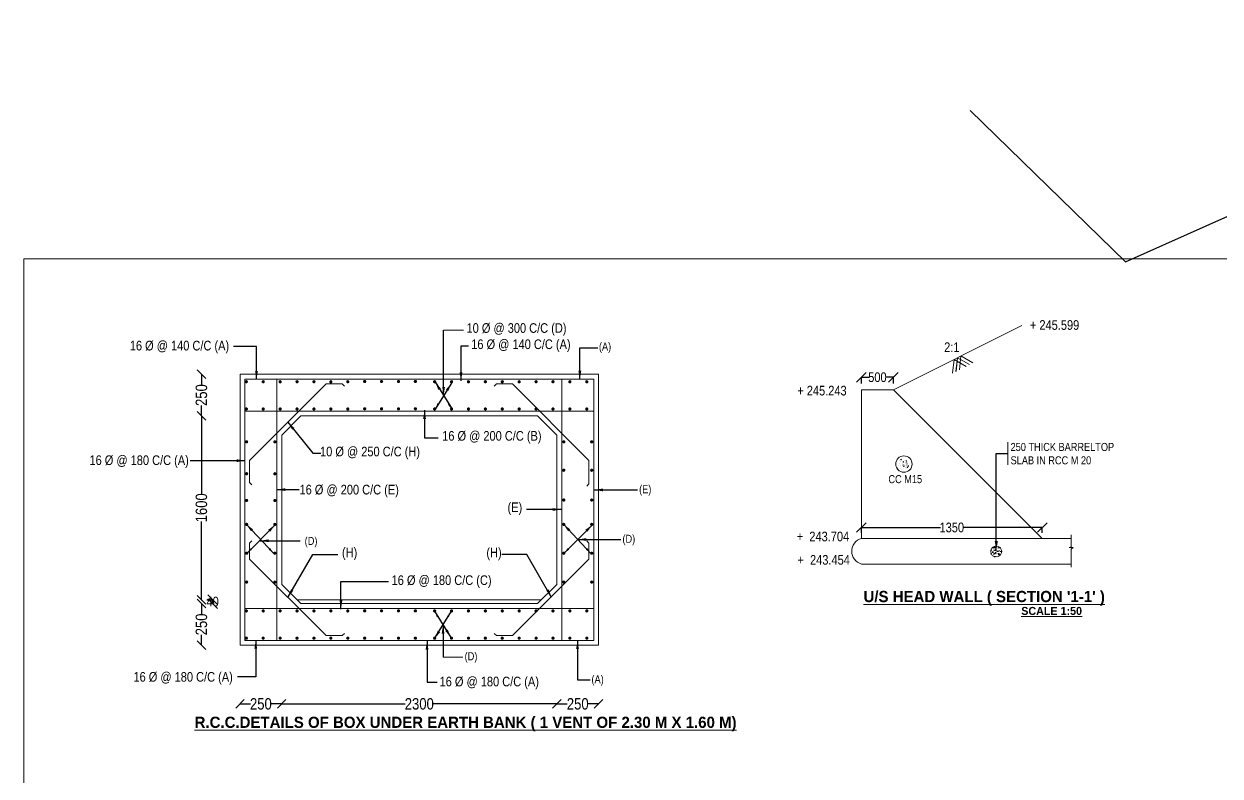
# Model space of a CAD drawing. Header units: inches. Extents: x -127010 to -52393, y 506486 to 562474.
# Drawn here: x -127010 to -89701, y 539004 to 562474 of the extents above; entities that cross this region are included whole.
import ezdxf

# ---------------------------------------------------------------- set-up
doc = ezdxf.new("R2010")
doc.units = ezdxf.units.IN
doc.header["$LTSCALE"] = 1000
doc.header["$MEASUREMENT"] = 0
for name, color, linetype in [('abutment', 6, 'Continuous'), ('DIM', 3, 'Continuous'), ('STEEL', 5, 'Continuous'), ('TEXT_GENERAL', 4, 'Continuous')]:
    doc.layers.add(name, color=color, linetype=linetype)
doc.styles.add('ARIAL NARROW', font='ARIALN.TTF')
doc.styles.add('CITYBLUEPR', font='cityb___.ttf')
doc.dimstyles.new('STANDARD$0', dxfattribs={"dimscale": 88.888889, "dimtxt": 0.02, "dimasz": 0.02, "dimexe": 0.05, "dimexo": 0.1, "dimgap": 0.002, "dimtad": 2, "dimdec": 0, "dimzin": 1, "dimdsep": 46, "dimtxsty": 'Standard', "dimblk": 'OBLIQUE', "dimcen": 0.09, "dimadec": 0, "dimazin": 0, "dimtfac": 1, "dimtdec": 4, "dimtofl": 0, "dimtmove": 0, "dimatfit": 3, "dimfxl": 1, "dimtolj": 1, "dimtzin": 1, "dimarcsym": 0})
doc.dimstyles.new('STANDARD$7', dxfattribs={"dimtxt": 2, "dimasz": 2, "dimexe": 1.25, "dimexo": 0.625, "dimtad": 1, "dimdec": 0, "dimlfac": 0.5, "dimdsep": 46, "dimtxsty": 'Standard', "dimblk": 'OBLIQUE', "dimcen": 2.5, "dimadec": 0, "dimazin": 0, "dimtfac": 1, "dimtdec": 0, "dimtmove": 0, "dimatfit": 3, "dimfxl": 1, "dimtolj": 1, "dimtzin": 0, "dimarcsym": 0})

# ---------------------------------------------------------------- blocks, each defined once
blk = doc.blocks.new('_Oblique')
at = {"color": 0, "linetype": 'ByBlock', "lineweight": -2}
blk.add_line((-0.5, -0.5), (0.5, 0.5), dxfattribs=at)
blk = doc.blocks.new('*D42')
at = {"layer": 'Defpoints', "color": 0, "transparency": 16777216}
for p in [(-100889, 551448), (-100889, 551255), (-99889, 551255)]:
    blk.add_point(p, dxfattribs=at)
at = {"layer": 'STEEL', "color": 0, "lineweight": -2, "transparency": 16777216}
for p, q in [((-100889, 551255), (-100889, 551449)), ((-100889, 551448), (-100661, 551448)), ((-99889, 551448), (-100117, 551448)), ((-99889, 551255), (-99889, 551449))]:
    blk.add_line(p, q, dxfattribs=at)
at = {"layer": 'STEEL', "color": 0, "lineweight": -2, "transparency": 16777216, "xscale": 300, "yscale": 300, "zscale": 300, "rotation": 180}
blk.add_blockref('_Oblique', (-100889, 551448), dxfattribs=at)
at = {"layer": 'STEEL', "color": 0, "lineweight": -2, "transparency": 16777216, "xscale": 300, "yscale": 300, "zscale": 300}
blk.add_blockref('_Oblique', (-99889, 551448), dxfattribs=at)
at = {"layer": 'STEEL', "color": 0, "lineweight": 13, "transparency": 16777216, "insert": (-100389, 551448), "char_height": 300, "attachment_point": 5, "style": 'ARIAL NARROW'}
blk.add_mtext('\\A1;500', dxfattribs=at)
blk = doc.blocks.new('*D43')
at = {"layer": 'Defpoints', "color": 0, "transparency": 16777216}
for p in [(-100889, 546761), (-100889, 546591), (-95249, 546591)]:
    blk.add_point(p, dxfattribs=at)
at = {"layer": 'STEEL', "color": 0, "lineweight": -2, "transparency": 16777216}
for p, q in [((-100889, 546592), (-100889, 546762)), ((-100889, 546761), (-98425, 546761)), ((-95249, 546761), (-97713, 546761)), ((-95249, 546592), (-95249, 546762))]:
    blk.add_line(p, q, dxfattribs=at)
at = {"layer": 'STEEL', "color": 0, "lineweight": -2, "transparency": 16777216, "xscale": 300, "yscale": 300, "zscale": 300, "rotation": 180}
blk.add_blockref('_Oblique', (-100889, 546761), dxfattribs=at)
at = {"layer": 'STEEL', "color": 0, "lineweight": -2, "transparency": 16777216, "xscale": 300, "yscale": 300, "zscale": 300}
blk.add_blockref('_Oblique', (-95249, 546761), dxfattribs=at)
at = {"layer": 'STEEL', "color": 0, "lineweight": 13, "transparency": 16777216, "insert": (-98069, 546761), "char_height": 300, "attachment_point": 5, "style": 'ARIAL NARROW'}
blk.add_mtext('\\A1;1350', dxfattribs=at)
blk = doc.blocks.new('*D44')
at = {"layer": 'Defpoints', "color": 0, "transparency": 16777216}
for p in [(-121486, 551543), (-121486, 550243), (-121473, 550243)]:
    blk.add_point(p, dxfattribs=at)
at = {"layer": 'DIM', "color": 0, "lineweight": -2, "transparency": 16777216}
for p, q in [((-121481, 551543), (-121471, 551543)), ((-121473, 551543), (-121473, 551217)), ((-121473, 550243), (-121473, 550568)), ((-121481, 550243), (-121471, 550243))]:
    blk.add_line(p, q, dxfattribs=at)
at = {"layer": 'DIM', "color": 0, "lineweight": -2, "transparency": 16777216, "xscale": 266.6666666666666, "yscale": 266.6666666666666, "zscale": 266.6666666666666}
for p, rotation in [((-121473, 551543), 90), ((-121473, 550243), 270)]:
    blk.add_blockref('_Oblique', p, dxfattribs=dict(at, rotation=rotation))
at = {"layer": 'DIM', "color": 0, "lineweight": 13, "transparency": 16777216, "insert": (-121473, 550893), "char_height": 355.6, "attachment_point": 5, "rotation": 90, "style": 'ARIAL NARROW'}
blk.add_mtext('\\A1;250', dxfattribs=at)
blk = doc.blocks.new('*D45')
at = {"layer": 'Defpoints', "color": 0, "transparency": 16777216}
for p in [(-121486, 550243), (-121486, 544507), (-121473, 544507)]:
    blk.add_point(p, dxfattribs=at)
at = {"layer": 'DIM', "color": 0, "lineweight": -2, "transparency": 16777216}
for p, q in [((-121481, 550243), (-121471, 550243)), ((-121473, 550243), (-121473, 547796)), ((-121473, 544507), (-121473, 546953)), ((-121481, 544507), (-121471, 544507))]:
    blk.add_line(p, q, dxfattribs=at)
at = {"layer": 'DIM', "color": 0, "lineweight": -2, "transparency": 16777216, "xscale": 266.6666666666666, "yscale": 266.6666666666666, "zscale": 266.6666666666666}
for p, rotation in [((-121473, 550243), 90), ((-121473, 544507), 270)]:
    blk.add_blockref('_Oblique', p, dxfattribs=dict(at, rotation=rotation))
at = {"layer": 'DIM', "color": 0, "lineweight": 13, "transparency": 16777216, "insert": (-121473, 547375), "char_height": 355.6, "attachment_point": 5, "rotation": 90, "style": 'ARIAL NARROW'}
blk.add_mtext('\\A1;1600', dxfattribs=at)
blk = doc.blocks.new('*D46')
at = {"layer": 'Defpoints', "color": 0, "transparency": 16777216}
for p in [(-121466, 544387), (-121473, 543087), (-121466, 543087)]:
    blk.add_point(p, dxfattribs=at)
at = {"layer": 'DIM', "color": 0, "lineweight": -2, "transparency": 16777216}
for p, q in [((-121471, 544387), (-121475, 544387)), ((-121473, 544387), (-121473, 544061)), ((-121473, 543087), (-121473, 543412)), ((-121471, 543087), (-121475, 543087))]:
    blk.add_line(p, q, dxfattribs=at)
at = {"layer": 'DIM', "color": 0, "lineweight": -2, "transparency": 16777216, "xscale": 266.6666666666666, "yscale": 266.6666666666666, "zscale": 266.6666666666666}
for p, rotation in [((-121473, 544387), 90), ((-121473, 543087), 270)]:
    blk.add_blockref('_Oblique', p, dxfattribs=dict(at, rotation=rotation))
at = {"layer": 'DIM', "color": 0, "lineweight": 13, "transparency": 16777216, "insert": (-121473, 543737), "char_height": 355.6, "attachment_point": 5, "rotation": 90, "style": 'ARIAL NARROW'}
blk.add_mtext('\\A1;250', dxfattribs=at)
blk = doc.blocks.new('*D47')
at = {"layer": 'Defpoints', "color": 0, "transparency": 16777216}
for p in [(-118969, 541273), (-110386, 541273), (-110386, 541256)]:
    blk.add_point(p, dxfattribs=at)
at = {"layer": 'DIM', "color": 0, "lineweight": -2, "transparency": 16777216}
for p, q in [((-118969, 541269), (-118969, 541254)), ((-118969, 541256), (-115116, 541256)), ((-110386, 541256), (-114240, 541256)), ((-110386, 541269), (-110386, 541254))]:
    blk.add_line(p, q, dxfattribs=at)
at = {"layer": 'DIM', "color": 0, "lineweight": -2, "transparency": 16777216, "xscale": 266.6666666666666, "yscale": 266.6666666666666, "zscale": 266.6666666666666, "rotation": 180}
blk.add_blockref('_Oblique', (-118969, 541256), dxfattribs=at)
at = {"layer": 'DIM', "color": 0, "lineweight": -2, "transparency": 16777216, "xscale": 266.6666666666666, "yscale": 266.6666666666666, "zscale": 266.6666666666666}
blk.add_blockref('_Oblique', (-110386, 541256), dxfattribs=at)
at = {"layer": 'DIM', "color": 0, "lineweight": 13, "transparency": 16777216, "insert": (-114678, 541256), "char_height": 355.6, "attachment_point": 5, "style": 'ARIAL NARROW'}
blk.add_mtext('\\A1;2300', dxfattribs=at)
blk = doc.blocks.new('*D48')
at = {"layer": 'Defpoints', "color": 0, "transparency": 16777216}
for p in [(-110386, 541256), (-109086, 541256), (-109086, 541256)]:
    blk.add_point(p, dxfattribs=at)
at = {"layer": 'DIM', "color": 0, "lineweight": -2, "transparency": 16777216}
for p, q in [((-110386, 541260), (-110386, 541258)), ((-110386, 541256), (-110061, 541256)), ((-109086, 541256), (-109412, 541256)), ((-109086, 541260), (-109086, 541258))]:
    blk.add_line(p, q, dxfattribs=at)
at = {"layer": 'DIM', "color": 0, "lineweight": -2, "transparency": 16777216, "xscale": 266.6666666666666, "yscale": 266.6666666666666, "zscale": 266.6666666666666, "rotation": 180}
blk.add_blockref('_Oblique', (-110386, 541256), dxfattribs=at)
at = {"layer": 'DIM', "color": 0, "lineweight": -2, "transparency": 16777216, "xscale": 266.6666666666666, "yscale": 266.6666666666666, "zscale": 266.6666666666666}
blk.add_blockref('_Oblique', (-109086, 541256), dxfattribs=at)
at = {"layer": 'DIM', "color": 0, "lineweight": 13, "transparency": 16777216, "insert": (-109736, 541256), "char_height": 355.6, "attachment_point": 5, "style": 'ARIAL NARROW'}
blk.add_mtext('\\A1;250', dxfattribs=at)
blk = doc.blocks.new('*D49')
at = {"layer": 'Defpoints', "color": 0, "transparency": 16777216}
for p in [(-120269, 541256), (-118969, 541256), (-118969, 541256)]:
    blk.add_point(p, dxfattribs=at)
at = {"layer": 'DIM', "color": 0, "lineweight": -2, "transparency": 16777216}
for p, q in [((-120269, 541260), (-120269, 541258)), ((-120269, 541256), (-119944, 541256)), ((-118969, 541256), (-119294, 541256)), ((-118969, 541260), (-118969, 541258))]:
    blk.add_line(p, q, dxfattribs=at)
at = {"layer": 'DIM', "color": 0, "lineweight": -2, "transparency": 16777216, "xscale": 266.6666666666666, "yscale": 266.6666666666666, "zscale": 266.6666666666666, "rotation": 180}
blk.add_blockref('_Oblique', (-120269, 541256), dxfattribs=at)
at = {"layer": 'DIM', "color": 0, "lineweight": -2, "transparency": 16777216, "xscale": 266.6666666666666, "yscale": 266.6666666666666, "zscale": 266.6666666666666}
blk.add_blockref('_Oblique', (-118969, 541256), dxfattribs=at)
at = {"layer": 'DIM', "color": 0, "lineweight": 13, "transparency": 16777216, "insert": (-119619, 541256), "char_height": 355.6, "attachment_point": 5, "style": 'ARIAL NARROW'}
blk.add_mtext('\\A1;250', dxfattribs=at)
blk = doc.blocks.new('*D50')
at = {"color": 0, "linetype": 'ByBlock', "lineweight": -2, "transparency": 16777216}
for p, q in [((-121302, 544507), (-121123, 544507)), ((-121182, 544387), (-121123, 544387)), ((-121123, 544386), (-121123, 544507))]:
    blk.add_line(p, q, dxfattribs=at)
at = {"layer": 'Defpoints', "color": 0, "linetype": 'ByBlock', "transparency": 16777216}
for p in [(-121302, 544507), (-121182, 544387), (-121123, 544507)]:
    blk.add_point(p, dxfattribs=at)
at = {"color": 0, "linetype": 'ByBlock', "lineweight": -2, "transparency": 16777216, "xscale": 300, "yscale": 300, "zscale": 300}
for p, rotation in [((-121123, 544507), 90), ((-121123, 544387), 270)]:
    blk.add_blockref('_Oblique', p, dxfattribs=dict(at, rotation=rotation))
at = {"color": 0, "linetype": 'ByBlock', "lineweight": 13, "transparency": 16777216, "insert": (-121123, 544447), "char_height": 300, "attachment_point": 5, "rotation": 1, "style": 'ARIAL NARROW'}
blk.add_mtext('\\A1;40', dxfattribs=at)

msp = doc.modelspace()

# ---------------------------------------------------------------- hatches: boundary and pattern name
at = {"linetype": 'ByBlock', "lineweight": 13}
h = msp.add_hatch(dxfattribs=at)
h.set_pattern_fill('AR-CONC', scale=30, style=0)
h.set_pattern_definition([(130, (437909.92, 354006.21), (-215.178055, -18.82564), [22.5, -247.5]), (185, (437909.92, 354006.2), (41.6254, 225.65764), [18, -198]), (79.5486, (437892, 354004.64), (-173.552815, 206.83186), [19.12206, -210.34263]), (133.8158, (437909.92, 354066.2), (-320.17231, -49.6557), [33.75, -371.25]), (83.3644, (437883.24, 354062.07), (-280.39881, 292.23536), [28.68309, -315.5139]), (188.8158, (437909.92, 354066.2), (-280.39858, 292.23558), [27, -297]), (159, (437879.92, 354051.21), (-179.072116, -120.785667), [22.5, -247.5]), (214, (437879.92, 354051.2), (-72.9946, 217.54501), [18, -198]), (108.5486, (437865, 354041.14), (-252.06679, 96.75915), [19.12206, -210.34263]), (142.5, (437909.92, 354006.21), (-3.647957, 99.868156), [0, -195.6, 0, -201, 0, -198.75]), (172.5, (437909.92, 354006.21), (-78.920861, 118.323514), [0, -114.6, 0, -191.1, 0, -75.75]), (212.5, (437976.82, 354006.21), (-160.146731, -6.766462), [0, -75, 0, -234, 0, -310.5]), (222.5, (438006.82, 354006.21), (-174.95585, 30.031495), [0, -97.5, 0, -155.4, 0, -220.5])])
edge = h.paths.add_edge_path()
edge.add_arc((-96684.3, 546011.7), 171, 0, 360)

# ---------------------------------------------------------------- linework, layer by layer
at = {"color": 7, "linetype": 'ByBlock', "lineweight": 13}
for p, q in [((-127009.6, 555146.7), (-52406.1, 555146.7)), ((-127009.6, 555146.7), (-127009.6, 506485.5)), ((-117484, 555146.7), (-52406.1, 555146.7)), ((-95888.9, 553059.6), (-99888.9, 551059.6)), ((-100888.9, 551059.6), (-100888.9, 546419.6)), ((-99888.9, 551059.6), (-100888.9, 551059.6)), ((-99888.9, 551059.6), (-95248.9, 546419.6)), ((-96319.8, 549419.3), (-96319.8, 548719.3)), ((-100888.9, 546419.6), (-94348.8, 546419.6)), ((-95248.9, 546419.6), (-94348.8, 546419.6)), ((-94348.8, 546526.9), (-94348.8, 546161.4)), ((-94348.8, 546161.4), (-94406.6, 546132.6)), ((-94406.6, 546132.6), (-94287.1, 546132.6)), ((-94287.1, 546132.6), (-94349.5, 546089.4)), ((-94349.5, 546089.4), (-94348.8, 545526.9)), ((-100888.9, 545619.6), (-94349, 545619.6))]:
    msp.add_line(p, q, dxfattribs=at)
msp.add_arc((-100772.2, 546019.6), 416.7, 106.2602, 253.7398, dxfattribs=at)
at = {"layer": 'DIM', "color": 7, "lineweight": 13}
for p, q in [((-113918.1, 552919, 5641.2), (-113303.5, 552919, 5641.2)), ((-120268.8, 551542.6), (-120268.8, 543086.5)), ((-120268.8, 551542.6), (-109086.4, 551542.6)), ((-109086.4, 551542.6), (-109086.4, 543086.5)), ((-120118.8, 551392.6), (-120118.8, 543236.5)), ((-120118.8, 551392.6), (-109236.4, 551392.6)), ((-119118.8, 551392.6), (-119118.8, 543236.5)), ((-110236.4, 551392.6), (-110236.4, 543236.5)), ((-109236.4, 551392.6), (-109236.4, 543236.5)), ((-120118.8, 550392.6), (-109236.4, 550392.6)), ((-118968.8, 549642.6), (-118368.8, 550242.6)), ((-118368.8, 550242.6), (-110986.4, 550242.6)), ((-110986.4, 550242.6), (-110386.4, 549642.6)), ((-118968.8, 549642.6), (-118968.8, 544986.5)), ((-110386.4, 549642.6), (-110386.4, 544986.5)), ((-118968.8, 544986.5), (-118368.8, 544386.5)), ((-110986.4, 544386.5), (-110386.4, 544986.5)), ((-110866.4, 544506.5), (-118488.8, 544506.5)), ((-110986.4, 544386.5), (-118368.8, 544386.5)), ((-109236.4, 544236.5), (-120118.8, 544236.5)), ((-109236.4, 543236.5), (-120118.8, 543236.5)), ((-109086.4, 543086.5), (-120268.8, 543086.5)), ((-113935.5, 542712.6), (-113322.1, 542712.6))]:
    msp.add_line(p, q, dxfattribs=at)
at = {"layer": 'DIM', "color": 7, "lineweight": 13, "const_width": 49.3, "elevation": 1880.4}
for points in [[(-120098, 551308.8, 1), (-120047.7, 551308.8, 1)], [(-119570.7, 551308.8, 1), (-119520.4, 551308.8, 1)], [(-119043.4, 551308.8, 1), (-118993.1, 551308.8, 1)], [(-118516.1, 551308.8, 1), (-118465.8, 551308.8, 1)], [(-117988.8, 551308.8, 1), (-117938.5, 551308.8, 1)], [(-117461.5, 551308.8, 1), (-117411.2, 551308.8, 1)], [(-116934.2, 551308.8, 1), (-116883.9, 551308.8, 1)], [(-116406.9, 551317.2, 1), (-116356.6, 551317.2, 1)], [(-115879.6, 551317.2, 1), (-115829.3, 551317.2, 1)], [(-115352.3, 551317.2, 1), (-115302, 551317.2, 1)], [(-114825, 551317.2, 1), (-114774.7, 551317.2, 1)], [(-114224.4, 551308.8, 1), (-114174.1, 551308.8, 1)], [(-113697.1, 551308.8, 1), (-113646.8, 551308.8, 1)], [(-113169.8, 551308.8, 1), (-113119.5, 551308.8, 1)], [(-112642.5, 551308.8, 1), (-112592.2, 551308.8, 1)], [(-112115.2, 551308.8, 1), (-112064.9, 551308.8, 1)], [(-111587.9, 551308.8, 1), (-111537.6, 551308.8, 1)], [(-111060.6, 551308.8, 1), (-111010.3, 551308.8, 1)], [(-110533.3, 551308.8, 1), (-110483, 551308.8, 1)], [(-110006, 551308.8, 1), (-109955.7, 551308.8, 1)], [(-109478.7, 551308.8, 1), (-109428.4, 551308.8, 1)], [(-120098, 550458.8, 1), (-120047.7, 550458.8, 1)], [(-119570.7, 550458.8, 1), (-119520.4, 550458.8, 1)], [(-119043.4, 550458.8, 1), (-118993.1, 550458.8, 1)], [(-118516.1, 550458.8, 1), (-118465.8, 550458.8, 1)], [(-117988.8, 550458.8, 1), (-117938.5, 550458.8, 1)], [(-117461.5, 550458.8, 1), (-117411.2, 550458.8, 1)], [(-116934.2, 550458.8, 1), (-116883.9, 550458.8, 1)], [(-116406.9, 550465, 1), (-116356.6, 550465, 1)], [(-115879.6, 550465, 1), (-115829.3, 550465, 1)], [(-115352.3, 550465, 1), (-115302, 550465, 1)], [(-114825, 550465, 1), (-114774.7, 550465, 1)], [(-114224.4, 550458.8, 1), (-114174.1, 550458.8, 1)], [(-113697.1, 550458.8, 1), (-113646.8, 550458.8, 1)], [(-113169.8, 550458.8, 1), (-113119.5, 550458.8, 1)], [(-112642.5, 550458.8, 1), (-112592.2, 550458.8, 1)], [(-112115.2, 550458.8, 1), (-112064.9, 550458.8, 1)], [(-111587.9, 550458.8, 1), (-111537.6, 550458.8, 1)], [(-111060.6, 550458.8, 1), (-111010.3, 550458.8, 1)], [(-110533.3, 550458.8, 1), (-110483, 550458.8, 1)], [(-110006, 550458.8, 1), (-109955.7, 550458.8, 1)], [(-109478.7, 550458.8, 1), (-109428.4, 550458.8, 1)], [(-120089.2, 549433.8, 1), (-120039, 549433.8, 1)], [(-119208.5, 549433.8, 1), (-119158.2, 549433.8, 1)], [(-110195.8, 549433.8, 1), (-110145.6, 549433.8, 1)], [(-109326.1, 549433.8, 1), (-109275.8, 549433.8, 1)], [(-120089.2, 548438.4, 1), (-120039, 548438.4, 1)], [(-119208.5, 548438.4, 1), (-119158.2, 548438.4, 1)], [(-110195.8, 548547, 1), (-110145.6, 548547, 1)], [(-109326.1, 548547, 1), (-109275.8, 548547, 1)], [(-120089.2, 547605.3, 1), (-120039, 547605.3, 1)], [(-119208.5, 547605.3, 1), (-119158.2, 547605.3, 1)], [(-110195.8, 547617.6, 1), (-110145.6, 547617.6, 1)], [(-109326.1, 547617.6, 1), (-109275.8, 547617.6, 1)], [(-120089.2, 546857.7, 1), (-120039, 546857.7, 1)], [(-119208.5, 546857.7, 1), (-119158.2, 546857.7, 1)], [(-110195.8, 546857.7, 1), (-110145.6, 546857.7, 1)], [(-109326.1, 546857.7, 1), (-109275.8, 546857.7, 1)], [(-120089.2, 545957.7, 1), (-120039, 545957.7, 1)], [(-119208.5, 545957.7, 1), (-119158.2, 545957.7, 1)], [(-110195.8, 545957.7, 1), (-110145.6, 545957.7, 1)], [(-109326.1, 545957.7, 1), (-109275.8, 545957.7, 1)], [(-120089.2, 545057.7, 1), (-120039, 545057.7, 1)], [(-119208.5, 545057.7, 1), (-119158.2, 545057.7, 1)], [(-110195.8, 545057.7, 1), (-110145.6, 545057.7, 1)], [(-109326.1, 545057.7, 1), (-109275.8, 545057.7, 1)], [(-120098, 544157.7, 1), (-120047.7, 544157.7, 1)], [(-119570.7, 544157.7, 1), (-119520.4, 544157.7, 1)], [(-119043.4, 544157.7, 1), (-118993.1, 544157.7, 1)], [(-118516.1, 544157.7, 1), (-118465.8, 544157.7, 1)], [(-117988.8, 544157.7, 1), (-117938.5, 544157.7, 1)], [(-117461.5, 544157.7, 1), (-117411.2, 544157.7, 1)], [(-116934.2, 544157.7, 1), (-116883.9, 544157.7, 1)], [(-116406.9, 544160, 1), (-116356.6, 544160, 1)], [(-115879.6, 544160, 1), (-115829.3, 544160, 1)], [(-115352.3, 544160, 1), (-115302, 544160, 1)], [(-114825, 544160, 1), (-114774.7, 544160, 1)], [(-114224.4, 544157.7, 1), (-114174.1, 544157.7, 1)], [(-113697.1, 544157.7, 1), (-113646.8, 544157.7, 1)], [(-113169.8, 544157.7, 1), (-113119.5, 544157.7, 1)], [(-112642.5, 544157.7, 1), (-112592.2, 544157.7, 1)], [(-112115.2, 544157.7, 1), (-112064.9, 544157.7, 1)], [(-111587.9, 544157.7, 1), (-111537.6, 544157.7, 1)], [(-111060.6, 544157.7, 1), (-111010.3, 544157.7, 1)], [(-110533.3, 544157.7, 1), (-110483, 544157.7, 1)], [(-110006, 544157.7, 1), (-109955.7, 544157.7, 1)], [(-109478.7, 544157.7, 1), (-109428.4, 544157.7, 1)], [(-120098, 543307.7, 1), (-120047.7, 543307.7, 1)], [(-119570.7, 543307.7, 1), (-119520.4, 543307.7, 1)], [(-119043.4, 543307.7, 1), (-118993.1, 543307.7, 1)], [(-118516.1, 543307.7, 1), (-118465.8, 543307.7, 1)], [(-117988.8, 543307.7, 1), (-117938.5, 543307.7, 1)], [(-117461.5, 543307.7, 1), (-117411.2, 543307.7, 1)], [(-116934.2, 543307.7, 1), (-116883.9, 543307.7, 1)], [(-116934.2, 543307.7, 1), (-116883.9, 543307.7, 1)], [(-116406.9, 543307.7, 1), (-116356.6, 543307.7, 1)], [(-115879.6, 543307.7, 1), (-115829.3, 543307.7, 1)], [(-115352.3, 543307.7, 1), (-115302, 543307.7, 1)], [(-114825, 543307.7, 1), (-114774.7, 543307.7, 1)], [(-114224.4, 543307.7, 1), (-114174.1, 543307.7, 1)], [(-113697.1, 543307.7, 1), (-113646.8, 543307.7, 1)], [(-113169.8, 543307.7, 1), (-113119.5, 543307.7, 1)], [(-112642.5, 543307.7, 1), (-112592.2, 543307.7, 1)], [(-112115.2, 543307.7, 1), (-112064.9, 543307.7, 1)], [(-111587.9, 543307.7, 1), (-111537.6, 543307.7, 1)], [(-111060.6, 543307.7, 1), (-111010.3, 543307.7, 1)], [(-110533.3, 543307.7, 1), (-110483, 543307.7, 1)], [(-110006, 543307.7, 1), (-109955.7, 543307.7, 1)], [(-109478.7, 543307.7, 1), (-109428.4, 543307.7, 1)]]:
    msp.add_lwpolyline(points, format="xyb", close=True, dxfattribs=at)
at = {"layer": 'DIM', "color": 7, "lineweight": 13}
for points in [[(-119898.4, 548091.9), (-119968.8, 548162.9), (-119968.8, 548854.7), (-117581, 551242.6), (-117081, 551242.6), (-117010.5, 551171.6)], [(-109456.8, 548048.5), (-109386.4, 548119.5), (-109386.4, 548854.7), (-111774.3, 551242.6), (-112274.3, 551242.6), (-112344.7, 551171.6)], [(-119898.4, 546345.4), (-119968.8, 546274.4), (-119968.8, 545774.4), (-117581, 543386.5), (-117081, 543386.5), (-117010.5, 543457.5)], [(-109456.8, 546345.4), (-109386.4, 546274.4), (-109386.4, 545774.4), (-111774.3, 543386.5), (-112274.3, 543386.5), (-112344.7, 543457.5)]]:
    msp.add_lwpolyline(points, dxfattribs=at)
for points in [[(-114051.9, 550609, 3760.8), (-114178.1, 550450.3, 3760.8), (-114110.2, 550641.3, 3760.8)], [(-113738.8, 550632.9, 3760.8), (-113650.8, 550450.3, 3760.8), (-113793.3, 550594.5, 3760.8)], [(-119898, 546069.2), (-120061.3, 545949), (-119945.8, 546115.7)], [(-119329.2, 546117.6), (-119216.7, 545949), (-119377.8, 546072)], [(-110004.2, 546069.2), (-110167.5, 545949), (-110052, 546115.7)], [(-109435.4, 546117.6), (-109322.8, 545949), (-109484, 546072)], [(-114069.3, 543987.3, -1880.4), (-114195.5, 544146, -1880.4), (-114127.6, 543954.9, -1880.4)], [(-113756.2, 543963.4, -1880.4), (-113668.2, 544146, -1880.4), (-113810.7, 544001.8, -1880.4)]]:
    msp.add_solid(points, dxfattribs=at)
at = {"layer": 'STEEL', "color": 1}
msp.add_lwpolyline([(-97492.5, 559768.8), (-92649, 555049.2), (-76020.9, 562474.2)], dxfattribs=at)
at = {"layer": 'TEXT_GENERAL', "color": 7, "lineweight": 13}
for p, q in [((-97995.7, 552006.2), (-98045, 551578.5)), ((-97995.3, 552005.3), (-98044.5, 551577.7)), ((-97995.3, 552005.3), (-97623.7, 551788.1)), ((-97888.9, 552059.6), (-97938.1, 551632)), ((-97888.5, 552058.7), (-97937.7, 551631.1)), ((-97888.9, 552059.6), (-97517.3, 551842.4)), ((-97782.1, 552113), (-97831.3, 551685.4)), ((-97782.1, 552113), (-97410.5, 551895.8)), ((-99712.8, 548854.7), (-99712.8, 548854.7)), ((-99677.7, 548828), (-99677.7, 548828)), ((-99657.7, 548872), (-99654.4, 548889.9)), ((-99640.5, 548873.9), (-99657.6, 548872.4)), ((-99640.6, 548873.9), (-99654.4, 548890.4)), ((-99569.9, 548806), (-99586.9, 548803.4)), ((-99586.8, 548803.4), (-99584.7, 548821.5)), ((-99569.9, 548806.1), (-99584.7, 548821.6)), ((-99530.6, 548847.9), (-99530.6, 548847.9)), ((-99507.2, 548846.5), (-99507.2, 548846.5)), ((-99488.6, 548794.3), (-99492.4, 548805.8)), ((-99479.1, 548800.7), (-99492.4, 548805.8)), ((-99489.4, 548839.8), (-99487.8, 548848.5)), ((-99477.9, 548841.1), (-99489.3, 548840.1)), ((-99478, 548841.1), (-99484.2, 548848.5)), ((-99763.2, 548614.5), (-99780.2, 548613)), ((-99763.3, 548614.5), (-99777.1, 548631)), ((-99726.1, 548693.5), (-99726.1, 548693.5)), ((-99722.5, 548590.3), (-99722.5, 548590.3)), ((-99709.3, 548759.6), (-99709.3, 548759.6)), ((-99656.5, 548613.8), (-99656.5, 548613.8)), ((-99654.9, 548690.1), (-99654.9, 548690.1)), ((-99651, 548580.8), (-99651, 548580.8)), ((-99610.1, 548759.1), (-99610.1, 548759.1)), ((-99608.5, 548701.4), (-99608.5, 548701.4)), ((-99603.4, 548781.2), (-99603.4, 548781.2)), ((-99594.3, 548703.4), (-99597, 548711.4)), ((-99584.8, 548709.8), (-99594.2, 548703.4)), ((-99584.8, 548709.8), (-99589.1, 548711.4)), ((-99587, 548609.2), (-99587, 548609.2)), ((-99571.1, 548666.8), (-99568.9, 548678.8)), ((-99559.7, 548668.1), (-99571, 548667.1)), ((-99559.7, 548668.1), (-99568.9, 548679.1)), ((-99567.2, 548789), (-99567.2, 548789)), ((-99564.9, 548802.9), (-99564.9, 548802.9)), ((-99562.6, 548739.4), (-99562.6, 548739.4)), ((-99551.3, 548693), (-99551.3, 548693)), ((-99548.6, 548737.9), (-99548.6, 548737.9)), ((-99529.7, 548705.7), (-99529.7, 548705.7)), ((-99527.4, 548642.3), (-99527.4, 548642.3)), ((-99522.4, 548710.8), (-99522.4, 548710.8)), ((-99519.5, 548782.7), (-99519.5, 548782.7)), ((-99508.4, 548763.4), (-99508.4, 548763.4)), ((-99501.2, 548617.9), (-99501.2, 548617.9)), ((-99497.4, 548682.3), (-99497.4, 548682.3)), ((-99492.3, 548762.2), (-99492.3, 548762.2)), ((-99479.1, 548800.7), (-99488.5, 548794.3)), ((-99485.3, 548613.5), (-99485.3, 548613.5)), ((-99479.2, 548683.5), (-99479.2, 548683.5)), ((-99475.8, 548736.7), (-99473.6, 548748.6)), ((-99464.3, 548738), (-99475.7, 548737)), ((-99464.4, 548738), (-99473.6, 548748.9)), ((-99472.8, 548735.1), (-99472.8, 548735.1)), ((-99472.1, 548749.3), (-99472.1, 548749.3)), ((-99465.9, 548788.6), (-99465.9, 548788.6)), ((-99462, 548634.8), (-99459.9, 548652.9)), ((-99445.1, 548637.4), (-99462, 548634.8)), ((-99445, 548637.5), (-99459.9, 548653)), ((-99434.2, 548641.9), (-99438.1, 548653.5)), ((-99424.7, 548648.4), (-99438, 548653.5)), ((-99434.5, 548678.8), (-99432.3, 548690.7)), ((-99423, 548680.1), (-99434.4, 548679.1)), ((-99424.7, 548648.3), (-99434.2, 548641.9)), ((-99423.1, 548680.1), (-99432.3, 548691)), ((-99431.5, 548677.2), (-99431.5, 548677.2)), ((-99430.8, 548691.4), (-99430.8, 548691.4)), ((-96730.2, 545973.6), (-96730.2, 545973.6)), ((-96715.9, 545975.6), (-96718.6, 545983.7)), ((-96706.5, 545982), (-96715.9, 545975.6)), ((-96706.5, 545982.1), (-96710.8, 545983.7)), ((-96708.5, 546075.7), (-96706.4, 546093.8)), ((-96691.6, 546078.3), (-96708.5, 546075.6)), ((-96691.6, 546078.4), (-96706.4, 546093.8)), ((-96692.8, 545939.1), (-96690.6, 545951)), ((-96681.3, 545940.4), (-96692.7, 545939.4)), ((-96681.4, 545940.4), (-96690.6, 545951.3))]:
    msp.add_line(p, q, dxfattribs=at)
for centre, radius in [((-99562.6, 548739.4), 256.4), ((-96684.3, 546011.7), 171)]:
    msp.add_circle(centre, radius, dxfattribs=at)

# ---------------------------------------------------------------- texts
at = {"layer": 'abutment', "color": 7, "lineweight": 13}
for s, height, style, p in [('10 %%C @ 300 C/C (D)', 300, 'ARIAL NARROW', (-113204.3, 552835.2)), ('16 %%C @ 140 C/C (A)', 300, 'ARIAL NARROW', (-123707.3, 552286.2)), ('16 %%C @ 140 C/C (A)', 300, 'ARIAL NARROW', (-113057.5, 552329.2)), ('16 %%C @ 200 C/C (B)', 300, 'ARIAL NARROW', (-113963.7, 549470.2)), ('10 %%C @ 250 C/C (H)', 300, 'ARIAL NARROW', (-117773.3, 548980.9)), ('16 %%C @ 180 C/C (A)', 300, 'ARIAL NARROW', (-124965.2, 548710.6)), ('16 %%C @ 200 C/C (E)', 300, 'ARIAL NARROW', (-118413.7, 547792.9)), ('(E)', 300, 'ARIAL NARROW', (-111925.4, 547241.9)), ('(H)', 300, 'ARIAL NARROW', (-117088.9, 545833.8)), ('(H)', 300, 'ARIAL NARROW', (-112585.3, 545831.1)), ('16 %%C @ 180 C/C (C)', 300, 'ARIAL NARROW', (-115541.4, 544967.8)), ('16 %%C @ 180 C/C (A)', 300, 'ARIAL NARROW', (-123593.3, 541950.5)), ('16 %%C @ 180 C/C (A)', 300, 'ARIAL NARROW', (-114045, 541804.9)), ('%%UR.C.C.DETAILS OF BOX UNDER EARTH BANK ( 1 VENT OF 2.30 M X 1.60 M)', 350, 'CITYBLUEPR', (-121685.6, 540507.6))]:
    msp.add_text(s, height=height, dxfattribs=dict(at, style=style)).set_placement(p)
at = {"layer": 'abutment', "color": 7, "lineweight": 13, "char_height": 250, "attachment_point": 4, "style": 'ARIAL NARROW'}
for s, insert in [('250 THICK BARRELTOP \\PSLAB IN RCC M 20', (-96235.4, 549064.2)), (' CC M15', (-100124.6, 548267.9))]:
    msp.add_mtext(s, dxfattribs=dict(at, insert=insert))
at = {"layer": 'DIM', "color": 7, "lineweight": 13, "style": 'ARIAL NARROW'}
for s, p in [('(A)', (-109074.9, 552282.3, -1880.4)), ('(E)', (-107821.3, 547830.6, -1880.4)), ('(D)', (-118252.4, 546216.3, -1880.4)), ('(D)', (-108340.8, 546282.7, -1880.4)), ('(D)', (-113263.4, 542618, -1880.4)), ('(A)', (-109306.6, 541899.9, -1880.4))]:
    msp.add_text(s, height=250, dxfattribs=at).set_placement(p)
at = {"layer": 'STEEL', "color": 7, "lineweight": 13, "char_height": 300, "attachment_point": 4, "style": 'ARIAL NARROW'}
for s, insert in [(' + 245.599', (-95728.2, 553077.7)), ('2:1', (-98306.7, 552388)), (' + 245.243', (-102983.2, 551030.2)), ('+  243.704', (-102904, 546478.5)), ('+  243.454', (-102882.2, 545749.5))]:
    msp.add_mtext(s, dxfattribs=dict(at, insert=insert))
at = {"layer": 'TEXT_GENERAL', "color": 7, "lineweight": 13, "style": 'CITYBLUEPR'}
msp.add_text("%%UU/S HEAD WALL ( SECTION '1-1' )", height=350, dxfattribs=at).set_placement((-100823, 544432.5))
at = {"layer": 'TEXT_GENERAL', "color": 7, "lineweight": 13, "insert": (-95902.8, 544282.9), "char_height": 250, "width": 2527.2, "attachment_point": 1, "style": 'CITYBLUEPR'}
msp.add_mtext('{\\LSCALE 1:50}', dxfattribs=at)

# ---------------------------------------------------------------- dimensions: what is measured, and where the dimension line sits
at = {"color": 7, "linetype": 'ByBlock', "lineweight": 13}
dim = msp.add_linear_dim(base=(-121123.1, 544506.5), p1=(-121182.2, 544386.5), p2=(-121302.2, 544506.5), angle=90, text='40', dimstyle='STANDARD$0', override={"dimscale": 1, "dimtxt": 300, "dimasz": 300, "dimexe": 0.18, "dimexo": 0.0625, "dimgap": 0.09, "dimtad": 0, "dimzin": 0, "dimtxsty": 'ARIAL NARROW', "dimblk1": 'Oblique', "dimblk2": 'Oblique', "dimsah": 1, "dimcen": 0.0851, "dimdle": 0.1, "dimtdec": 0, "dimtzin": 0}, dxfattribs=at)
dim.commit()
dim.dimension.update_dxf_attribs({"geometry": '*D50', "text_midpoint": (-121123.1, 544446.5), "dimtype": 160, "text_rotation": 1})
at = {"layer": 'DIM', "color": 7, "lineweight": 13}
for base, p1, p2, text, picture, middle in [((-121473.3, 550242.6), (-121485.6, 551542.6), (-121485.6, 550242.6), '250', '*D44', (-121473.3, 550892.6)), ((-121473.3, 544506.5), (-121485.6, 550242.6), (-121485.6, 544506.5), '1600', '*D45', (-121473.3, 547374.6)), ((-121473.3, 543086.5), (-121466.3, 544386.5), (-121466.3, 543086.5), '250', '*D46', (-121473.3, 543736.5))]:
    dim = msp.add_linear_dim(base=base, p1=p1, p2=p2, angle=90, text=text, dimstyle='STANDARD$0', override={"dimtxt": 4, "dimasz": 3, "dimexe": 0.02, "dimexo": 0.05, "dimgap": 0.008, "dimtad": 0, "dimtxsty": 'ARIAL NARROW', "dimblk1": 'Oblique', "dimblk2": 'Oblique', "dimsah": 1}, dxfattribs=at)
    dim.commit()
    dim.dimension.update_dxf_attribs({"geometry": picture, "text_midpoint": middle})
for base, p1, p2, text, picture, middle in [((-118968.8, 541256), (-120268.8, 541256), (-118968.8, 541256), '250', '*D49', (-119618.8, 541256)), ((-110386.4, 541256), (-118968.8, 541273.2), (-110386.4, 541273.2), '2300', '*D47', (-114677.6, 541256)), ((-109086.4, 541256), (-110386.4, 541256), (-109086.4, 541256), '250', '*D48', (-109736.4, 541256))]:
    dim = msp.add_linear_dim(base=base, p1=p1, p2=p2, text=text, dimstyle='STANDARD$0', override={"dimtxt": 4, "dimasz": 3, "dimexe": 0.02, "dimexo": 0.05, "dimgap": 0.008, "dimtad": 0, "dimtxsty": 'ARIAL NARROW', "dimblk1": 'Oblique', "dimblk2": 'Oblique', "dimsah": 1}, dxfattribs=at)
    dim.commit()
    dim.dimension.update_dxf_attribs({"geometry": picture, "text_midpoint": middle})
at = {"layer": 'STEEL', "color": 7, "lineweight": 13}
for base, p1, p2, text, picture, middle in [((-100888.9, 551447.7), (-99888.9, 551254.6), (-100888.9, 551254.6), '500', '*D42', (-100388.9, 551447.7)), ((-100888.9, 546761.2), (-95248.9, 546591.3), (-100888.9, 546591.3), '1350', '*D43', (-98068.9, 546761.2))]:
    dim = msp.add_linear_dim(base=base, p1=p1, p2=p2, angle=180, text=text, dimstyle='STANDARD$0', override={"dimscale": 1, "dimtxt": 300, "dimasz": 300, "dimexe": 1.25, "dimexo": 0.625, "dimgap": 0.625, "dimtad": 0, "dimlfac": 0.5, "dimzin": 8, "dimtxsty": 'ARIAL NARROW', "dimcen": 2.5, "dimtdec": 0, "dimtofl": 1, "dimtzin": 0}, dxfattribs=at)
    dim.commit()
    dim.dimension.update_dxf_attribs({"geometry": picture, "text_midpoint": middle})

# ---------------------------------------------------------------- leaders
at = {"layer": 'abutment', "color": 7, "lineweight": 13}
msp.add_leader([(-110549.2, 544580), (-111320.6, 545922.2), (-112102.9, 545922.2)], dimstyle='STANDARD$7', override={"dimscale": 88.888889, "dimtxt": 4, "dimasz": 3, "dimexe": 0.02, "dimexo": 0.05, "dimgap": 0.008, "dimtad": 0, "dimlfac": 1, "dimzin": 1, "dimcen": 0.09, "dimdle": 0, "dimse1": 0, "dimse2": 0, "dimtdec": 4, "dimtofl": 0, "dimtzin": 1}, dxfattribs=at)
at = {"layer": 'DIM', "color": 7, "lineweight": 13}
for points in [[(-113920.3, 550883.2, 5641.2), (-113918.1, 552919, 5641.2)], [(-119755.9, 551381.8), (-119755.9, 552408.2), (-120469.1, 552408.2)], [(-113376.9, 551334.8), (-113376.9, 552434.5), (-113138.1, 552434.5)], [(-109670.9, 551383.3), (-109670.9, 552369.1), (-109113.3, 552369.1)], [(-114186.4, 551303.7, 5641.2), (-113650.8, 550450.3, 5641.2)], [(-113670.9, 551268.9, 3760.8), (-114178.1, 550450.3, 3760.8)], [(-114514.3, 550418.1), (-114514.3, 549560.9), (-114085.5, 549560.9)], [(-118774.9, 550048.7), (-118003.5, 549077.7), (-117752.5, 549077.7)], [(-120108.9, 548846), (-121829.1, 548846)], [(-119119.5, 547942.1), (-118426.8, 547943.8)], [(-109211.7, 547933.5), (-107873.8, 547933.5)], [(-110250.7, 547322.7), (-111334.8, 547322.7)], [(-120078.5, 546867.3), (-119216.7, 545949)], [(-119173.2, 546847.2), (-120061.3, 545949)], [(-110184.7, 546867.3), (-109322.8, 545949)], [(-109279.4, 546847.2), (-110167.5, 545949)], [(-119642.4, 546347.8, -1880.4), (-118393, 546345.7, -1880.4)], [(-109731.3, 546385.6), (-108393.3, 546385.6)], [(-118774.9, 544580.5), (-118003.5, 545922.7), (-117221.2, 545922.7)], [(-117121.4, 544217.3), (-117121.4, 545072.6), (-115635.9, 545072.6)], [(-114203.8, 543292.6), (-113668.2, 544146)], [(-113688.3, 543327.4, -1880.4), (-114195.5, 544146, -1880.4)], [(-113937.6, 543713.1), (-113935.5, 542712.6)], [(-119778.2, 543243.3), (-119778.2, 542102.9), (-120351, 542102.9)], [(-114436.3, 543217.3), (-114436.3, 541934.4), (-114115.3, 541934.4)], [(-109743.4, 543235), (-109743.4, 542009.1), (-109349.6, 542009.1)]]:
    msp.add_leader(points, dimstyle='STANDARD$7', override={"dimscale": 88.888889, "dimtxt": 4, "dimasz": 3, "dimexe": 0.02, "dimexo": 0.05, "dimgap": 0.008, "dimtad": 0, "dimlfac": 1, "dimzin": 1, "dimcen": 0.09, "dimdle": 0, "dimse1": 0, "dimse2": 0, "dimtdec": 4, "dimtofl": 0, "dimtzin": 1}, dxfattribs=at)
at = {"layer": 'STEEL', "color": 7, "lineweight": 13}
msp.add_leader([(-96680.9, 546042.7), (-96680.9, 549069.3), (-96319.8, 549069.3)], dimstyle='STANDARD$7', override={"dimasz": 300, "dimtad": 0}, dxfattribs=at)

doc.saveas('drawing.dxf')
